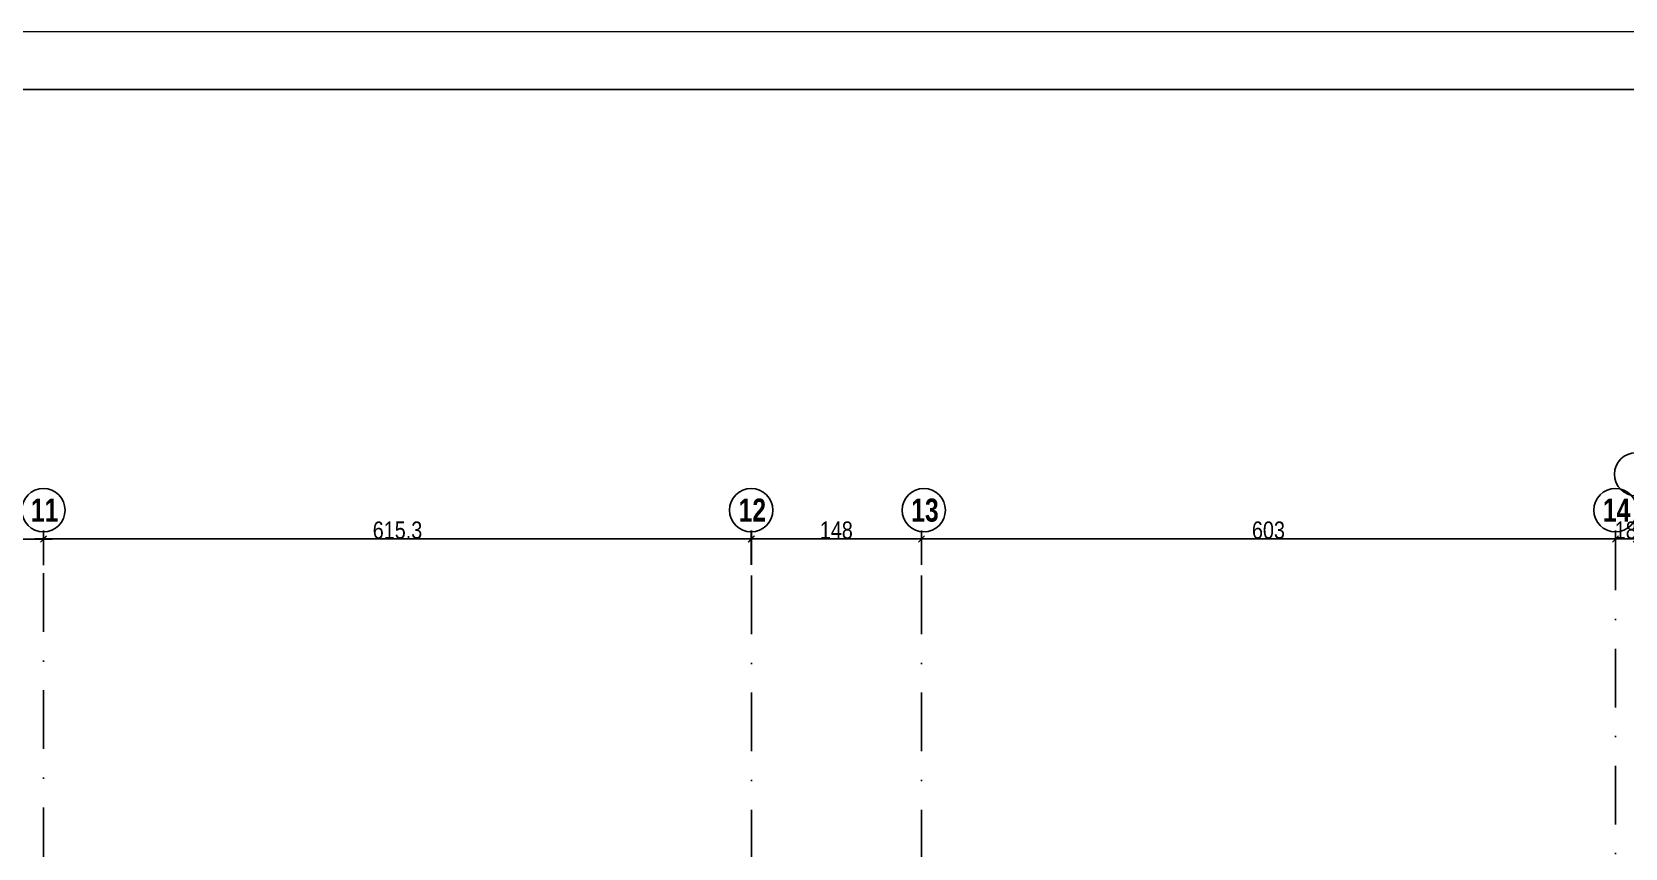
# Model space of a CAD drawing. Header units: millimetres. Extents: x -26249 to 60250, y -21218 to 23336.
# Drawn here: x 55463 to 56848, y 2259 to 2968 of the extents above; entities that cross this region are included whole.
import ezdxf

# ---------------------------------------------------------------- set-up
doc = ezdxf.new("R2010")
doc.units = ezdxf.units.MM
doc.linetypes.add('TIRETPTX2', pattern=[50.8, 25.4, -12.7, 0, -12.7])
for name, color, linetype in [('01_cote_gen', 4, 'Continuous'), ('01_linteaux', 2, 'Continuous'), ('01_texte', 230, 'Continuous'), ('AA_COTES', 2, 'Continuous')]:
    doc.layers.add(name, color=color, linetype=linetype)
doc.layers.add('01_murs_coup', color=5, linetype='Continuous', lineweight=60)
doc.styles.add('impact', font='impact.ttf')
doc.styles.add('STYLE2', font='ARIALN.TTF')
doc.dimstyles.new('JB50', dxfattribs={"dimscale": 0.1, "dimtxt": 150, "dimasz": 15, "dimexe": 0.1, "dimexo": 0.1, "dimgap": 0.09, "dimtad": 1, "dimdec": 1, "dimdsep": 46, "dimtxsty": 'STYLE2', "dimblk1": 'BOND_G', "dimblk2": 'BOND_D', "dimsah": 1, "dimcen": 1.5, "dimdle": 0.01, "dimse1": 1, "dimse2": 1, "dimclrd": 4, "dimclre": 2, "dimclrt": 6, "dimazin": 2, "dimtfac": 2.333333, "dimtdec": 1, "dimtix": 1, "dimtmove": 2, "dimatfit": 3, "dimldrblk": 'BOND_G', "dimfxl": 1, "dimtolj": 1, "dimtzin": 0, "dimarcsym": 0})

# ---------------------------------------------------------------- blocks, each defined once
blk = doc.blocks.new('BOND_G')
at = {"layer": 'AA_COTES', "color": 0}
for p, q in [((0, -5), (0, 15)), ((5, 0), (-5, 0)), ((1.77, 1.77), (-1.77, -1.77))]:
    blk.add_line(p, q, dxfattribs=at)
blk = doc.blocks.new('BOND_D')
at = {"layer": 'AA_COTES', "color": 0}
for p, q in [((5, 0), (-5, 0)), ((-1.77, -1.77), (1.77, 1.77)), ((0, 5), (0, -15))]:
    blk.add_line(p, q, dxfattribs=at)
blk = doc.blocks.new('*D1423')
at = {"layer": '01_cote_gen', "color": 4, "lineweight": -2, "transparency": 16777216}
blk.add_line((55194.6, 2527.5), (55471.6, 2527.5), dxfattribs=at)
at = {"layer": 'Defpoints', "color": 0, "transparency": 16777216}
for p in [(55193.1, 2527.5), (55473.1, 2527.5), (55473.1, 2527.5)]:
    blk.add_point(p, dxfattribs=at)
at = {"layer": '01_cote_gen', "color": 4, "lineweight": -2, "transparency": 16777216, "xscale": 1.5, "yscale": 1.5, "zscale": 1.5, "rotation": 180}
blk.add_blockref('BOND_G', (55193.1, 2527.5), dxfattribs=at)
at = {"layer": '01_cote_gen', "color": 4, "lineweight": -2, "transparency": 16777216, "xscale": 1.5, "yscale": 1.5, "zscale": 1.5}
blk.add_blockref('BOND_D', (55473.1, 2527.5), dxfattribs=at)
at = {"layer": '01_cote_gen', "color": 6, "transparency": 16777216, "insert": (55333.1, 2535.1), "char_height": 15, "attachment_point": 5, "style": 'STYLE2'}
blk.add_mtext('\\A1;280', dxfattribs=at)
blk = doc.blocks.new('*D1424')
at = {"layer": '01_cote_gen', "color": 4, "lineweight": -2, "transparency": 16777216}
blk.add_line((55474.6, 2527.7), (56086.9, 2527.7), dxfattribs=at)
at = {"layer": 'Defpoints', "color": 0, "transparency": 16777216}
for p in [(55473.1, 2527.7), (56088.4, 2527.7), (56088.4, 2130.3)]:
    blk.add_point(p, dxfattribs=at)
at = {"layer": '01_cote_gen', "color": 4, "lineweight": -2, "transparency": 16777216, "xscale": 1.5, "yscale": 1.5, "zscale": 1.5, "rotation": 180}
blk.add_blockref('BOND_G', (55473.1, 2527.7), dxfattribs=at)
at = {"layer": '01_cote_gen', "color": 4, "lineweight": -2, "transparency": 16777216, "xscale": 1.5, "yscale": 1.5, "zscale": 1.5}
blk.add_blockref('BOND_D', (56088.4, 2527.7), dxfattribs=at)
at = {"layer": '01_cote_gen', "color": 6, "transparency": 16777216, "insert": (55780.8, 2535.3), "char_height": 15, "attachment_point": 5, "style": 'STYLE2'}
blk.add_mtext('\\A1;615.3', dxfattribs=at)
blk = doc.blocks.new('*D1425')
at = {"layer": '01_cote_gen', "color": 4, "lineweight": -2, "transparency": 16777216}
blk.add_line((56089.6, 2527.7), (56234.6, 2527.7), dxfattribs=at)
at = {"layer": 'Defpoints', "color": 0, "transparency": 16777216}
for p in [(56088.1, 2525), (56236.1, 2527.7), (56236.1, 2515.5)]:
    blk.add_point(p, dxfattribs=at)
at = {"layer": '01_cote_gen', "color": 4, "lineweight": -2, "transparency": 16777216, "xscale": 1.5, "yscale": 1.5, "zscale": 1.5, "rotation": 180}
blk.add_blockref('BOND_G', (56088.1, 2527.7), dxfattribs=at)
at = {"layer": '01_cote_gen', "color": 4, "lineweight": -2, "transparency": 16777216, "xscale": 1.5, "yscale": 1.5, "zscale": 1.5}
blk.add_blockref('BOND_D', (56236.1, 2527.7), dxfattribs=at)
at = {"layer": '01_cote_gen', "color": 6, "transparency": 16777216, "insert": (56162.1, 2535.3), "char_height": 15, "attachment_point": 5, "style": 'STYLE2'}
blk.add_mtext('\\A1;148', dxfattribs=at)
blk = doc.blocks.new('*D1426')
at = {"layer": '01_cote_gen', "color": 4, "lineweight": -2, "transparency": 16777216}
blk.add_line((56237.6, 2527.7), (56837.6, 2527.7), dxfattribs=at)
at = {"layer": 'Defpoints', "color": 0, "transparency": 16777216}
for p in [(56839.1, 2527.7), (56236.1, 2514.4), (56839.1, 2476.5)]:
    blk.add_point(p, dxfattribs=at)
at = {"layer": '01_cote_gen', "color": 4, "lineweight": -2, "transparency": 16777216, "xscale": 1.5, "yscale": 1.5, "zscale": 1.5, "rotation": 180}
blk.add_blockref('BOND_G', (56236.1, 2527.7), dxfattribs=at)
at = {"layer": '01_cote_gen', "color": 4, "lineweight": -2, "transparency": 16777216, "xscale": 1.5, "yscale": 1.5, "zscale": 1.5}
blk.add_blockref('BOND_D', (56839.1, 2527.7), dxfattribs=at)
at = {"layer": '01_cote_gen', "color": 6, "transparency": 16777216, "insert": (56537.6, 2535.3), "char_height": 15, "attachment_point": 5, "style": 'STYLE2'}
blk.add_mtext('\\A1;603', dxfattribs=at)
blk = doc.blocks.new('*D1345')
at = {"layer": '01_cote_gen', "color": 4, "lineweight": -2, "transparency": 16777216}
blk.add_line((56840.6, 2527.7), (56855.6, 2527.7), dxfattribs=at)
at = {"layer": 'Defpoints', "color": 0, "transparency": 16777216}
for p in [(56857.1, 2527.7), (56839.1, 2517.6), (56857.1, 2517.6)]:
    blk.add_point(p, dxfattribs=at)
at = {"layer": '01_cote_gen', "color": 4, "lineweight": -2, "transparency": 16777216, "xscale": 1.5, "yscale": 1.5, "zscale": 1.5, "rotation": 180}
blk.add_blockref('BOND_G', (56839.1, 2527.7), dxfattribs=at)
at = {"layer": '01_cote_gen', "color": 4, "lineweight": -2, "transparency": 16777216, "xscale": 1.5, "yscale": 1.5, "zscale": 1.5}
blk.add_blockref('BOND_D', (56857.1, 2527.7), dxfattribs=at)
at = {"layer": '01_cote_gen', "color": 6, "transparency": 16777216, "insert": (56848.1, 2535.3), "char_height": 15, "attachment_point": 5, "style": 'STYLE2'}
blk.add_mtext('\\A1;18', dxfattribs=at)

msp = doc.modelspace()

# ---------------------------------------------------------------- linework, layer by layer
at = {"layer": '01_linteaux', "linetype": 'TIRETPTX2', "ltscale": 2}
for p, q in [((55473.115, 6.331), (55473.115, 2533.912)), ((56088.415, 4.299), (56088.415, 2533.912)), ((56236.115, 4.299), (56236.115, 2533.912))]:
    msp.add_line(p, q, dxfattribs=at)
msp.add_lwpolyline([(56839.115, 2533.912), (56839.115, 6.331)], dxfattribs=at)
at = {"layer": '01_murs_coup', "linetype": 'Continuous', "lineweight": 5}
msp.add_line((60250.424, 2968.323), (50478.456, 2968.323), dxfattribs=at)
at = {"layer": '01_texte'}
msp.add_line((60200.424, 2918.323), (50528.456, 2918.323), dxfattribs=at)
for centre in [(56857.115, 2583.924), (55473.115, 2552.717), (56088.115, 2552.717), (56238.115, 2552.717), (56839.115, 2552.717)]:
    msp.add_circle(centre, 18.806, dxfattribs=at)

# ---------------------------------------------------------------- texts
at = {"layer": '01_texte', "char_height": 20, "attachment_point": 1, "line_spacing_factor": 0.895453, "style": 'impact'}
for s, insert in [('11', (55462.227, 2562.824)), ('12', (56077.227, 2562.824)), ('13', (56227.227, 2562.824)), ('14', (56828.227, 2562.824))]:
    msp.add_mtext(s, dxfattribs=dict(at, insert=insert))

# ---------------------------------------------------------------- dimensions: what is measured, and where the dimension line sits
at = {"layer": '01_cote_gen'}
for base, p1, p2, picture, middle in [((55473.115, 2527.47), (55193.115, 2527.47), (55473.115, 2527.47), '*D1423', (55333.115, 2535.137)), ((56088.415, 2527.677), (55473.115, 2527.677), (56088.415, 2130.319), '*D1424', (55780.765, 2535.344)), ((56236.115, 2527.677), (56088.115, 2524.963), (56236.115, 2515.5), '*D1425', (56162.115, 2535.344)), ((56839.115, 2527.677), (56236.115, 2514.38), (56839.115, 2476.53), '*D1426', (56537.615, 2535.344)), ((56857.115, 2527.677), (56839.115, 2517.617), (56857.115, 2517.617), '*D1345', (56848.115, 2535.344))]:
    dim = msp.add_linear_dim(base=base, p1=p1, p2=p2, dimstyle='JB50', dxfattribs=at)
    dim.commit()
    dim.dimension.update_dxf_attribs({"geometry": picture, "text_midpoint": middle})

doc.saveas('drawing.dxf')
